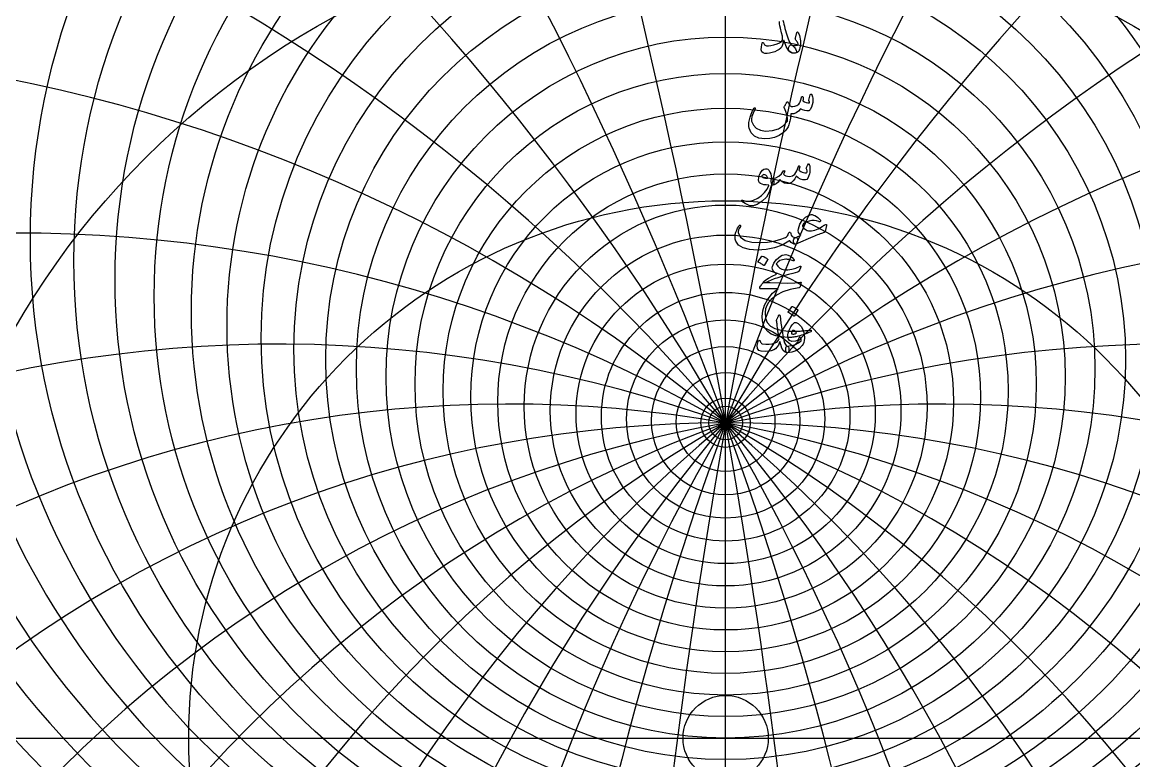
# Model space of a CAD drawing. Header units: millimetres. Extents: x -74 to 74, y -74 to 75.
# Drawn here: x -40.7 to 23.6, y -1.3 to 41.4 of the extents above; entities that cross this region are included whole.
import ezdxf

# ---------------------------------------------------------------- set-up
doc = ezdxf.new("R2010")
doc.units = ezdxf.units.MM
for name, color, linetype in [('CUT_INNER', 6, 'Continuous'), ('CUT_OUTER', 1, 'Continuous'), ('ENGRAVE', 7, 'Continuous'), ('ENGRAVE_FINE', 8, 'Continuous'), ('TEXT', 5, 'Continuous')]:
    doc.layers.add(name, color=color, linetype=linetype)

msp = doc.modelspace()

# ---------------------------------------------------------------- linework, layer by layer
at = {"layer": 'CUT_INNER'}
msp.add_circle((0, 0), 2.465, dxfattribs=at)
at = {"layer": 'CUT_OUTER'}
msp.add_arc((-0.0002, -0.0002), 73.5074, 145.195103, 87.803182, dxfattribs=at)
at = {"layer": 'ENGRAVE'}
for points in [[(0, -72.45), (0, 72.45)], [(-72.45, 0), (72.45, 0)]]:
    msp.add_lwpolyline(points, dxfattribs=at)
for centre, radius in [((0, 0), 72.45), ((0, 25.5268), 33.0382), ((0, 0), 47.425), ((0, 21.8814), 23.1233), ((0, 19.7204), 14.7359), ((0, 0), 31.0439), ((0, 18.5677), 7.182), ((0, 18.2048), 0.966)]:
    msp.add_circle(centre, radius, dxfattribs=at)
for centre, radius, start, end in [((0, 31.6713), 45.7192, 131.894956, 48.105044), ((0, 42.7017), 63.8166, 186.817711, 353.182289), ((0, -52.6708), 70.8756, 48, 132), ((0, -52.6708), 70.8756, 48, 132), ((-13.088, 48.8449), 69.3272, 212.551282, 260.88684)]:
    msp.add_arc(centre, radius, start, end, dxfattribs=at)
at = {"layer": 'ENGRAVE_FINE'}
for centre, radius in [((0, 28.809), 40.1948), ((0, 27.5972), 37.6777), ((0, 26.5079), 35.2976), ((0, 24.642), 30.8856), ((0, 23.8431), 28.8277), ((0, 23.1215), 26.854), ((0, 22.4698), 24.9552), ((0, 21.3508), 21.3508), ((0, 20.8733), 19.6315), ((0, 20.4447), 17.9593), ((0, 20.0615), 16.329), ((0, 19.419), 13.1753), ((0, 19.1548), 11.6434), ((0, 18.9259), 10.1362), ((0, 18.7307), 8.6502), ((0, 18.4359), 5.7284), ((0, 18.3342), 4.2863), ((0, 18.2621), 2.8528), ((0, 18.2191), 1.425)]:
    msp.add_circle(centre, radius, dxfattribs=at)
for centre, radius, start, end in [((0, 30.1603), 42.8678, 104.652903, 75.347097), ((-401.9552, -52.6708), 408.1561, 4.461368, 17.676322), ((-401.9552, -52.6708), 408.1561, 4.461368, 17.676322), ((401.9552, -52.6708), 408.1561, 162.323678, 175.538632), ((401.9552, -52.6708), 408.1561, 162.323678, 175.538632), ((-194.729, -52.6708), 207.2263, 8.977692, 35.48643), ((-194.729, -52.6708), 207.2263, 8.977692, 35.48643), ((194.729, -52.6708), 207.2263, 144.51357, 171.022308), ((194.729, -52.6708), 207.2263, 144.51357, 171.022308), ((-122.7601, -52.6708), 141.7511, 13.606314, 53.548789), ((-122.7601, -52.6708), 141.7511, 13.606314, 53.548789), ((122.7601, -52.6708), 141.7511, 126.451211, 166.393686), ((122.7601, -52.6708), 141.7511, 126.451211, 166.393686), ((0, 33.3666), 48.7759, 147.339419, 32.660581), ((0, 35.276), 52.07, 159.38698, 20.61302), ((-84.4662, -52.6708), 110.2628, 18.409528, 71.93986), ((-84.4662, -52.6708), 110.2628, 18.409528, 71.93986), ((84.4662, -52.6708), 110.2628, 108.06014, 161.590472), ((84.4662, -52.6708), 110.2628, 108.06014, 161.590472), ((0, 37.436), 55.6408, 169.605342, 10.394658), ((0, 39.8923), 59.5363, 178.636426, 1.363574), ((-59.4717, -52.6708), 92.5215, 23.457516, 90.642678), ((-59.4717, -52.6708), 92.5215, 23.457516, 90.642678), ((59.4717, -52.6708), 92.5215, 89.357322, 156.542484), ((59.4717, -52.6708), 92.5215, 89.357322, 156.542484), ((-40.92, -52.6708), 81.84, 28.831877, 104.724148), ((-40.92, -52.6708), 81.84, 28.831877, 104.724148), ((40.92, -52.6708), 81.84, 75.275852, 151.168123), ((40.92, -52.6708), 81.84, 75.275852, 151.168123), ((-25.7966, -52.6708), 75.4242, 34.629994, 115.099318), ((-25.7966, -52.6708), 75.4242, 34.629994, 115.099318), ((25.7966, -52.6708), 75.4242, 64.900682, 145.370006), ((25.7966, -52.6708), 75.4242, 64.900682, 145.370006), ((-12.4973, -52.6708), 71.9689, 40.970494, 124.098899), ((-12.4973, -52.6708), 71.9689, 40.970494, 124.098899), ((12.4973, -52.6708), 71.9689, 55.901101, 139.029506), ((12.4973, -52.6708), 71.9689, 55.901101, 139.029506)]:
    msp.add_arc(centre, radius, start, end, dxfattribs=at)
at = {"layer": 'TEXT'}
msp.add_lwpolyline([(3.3088, 41.4738), (3.3356, 41.3595), (3.3645, 41.2435), (3.3956, 41.1255), (3.4288, 41.0051), (3.4642, 40.8818), (3.5017, 40.7555), (3.5413, 40.6263), (3.6214, 40.3939), (3.6945, 40.2193), (3.7606, 40.1025), (3.8198, 40.0436), (3.8715, 40.0085), (3.9237, 39.959), (3.9764, 39.895), (4.0297, 39.8165), (4.0801, 39.7193), (4.094, 39.6462), (4.0715, 39.5972), (4.0126, 39.5723), (3.8222, 39.5916), (3.6538, 39.718), (3.5073, 39.9515), (3.3828, 40.2921), (3.3801, 40.2977), (3.3763, 40.3018), (3.3715, 40.3042), (3.3656, 40.305), (3.3613, 40.3042), (3.357, 40.3018), (3.3528, 40.2977), (3.3485, 40.2921), (3.3364, 40.237), (3.3217, 40.1786), (3.3043, 40.117), (3.2842, 40.0522), (3.2622, 39.9909), (3.2392, 39.9397), (3.2151, 39.8987), (3.1899, 39.8679), (3.0994, 39.7889), (2.9864, 39.719), (2.8509, 39.6583), (2.6929, 39.6066), (2.5322, 39.5683), (2.393, 39.5519), (2.2752, 39.5576), (2.1788, 39.5852), (2.0963, 39.6542), (2.0588, 39.7758), (2.0663, 39.9499), (2.1188, 40.1764), (2.1239, 40.1839), (2.1306, 40.1893), (2.1389, 40.1925), (2.1488, 40.1936), (2.1605, 40.1922), (2.1702, 40.1882), (2.1777, 40.1815), (2.183, 40.1722), (2.2034, 40.1248), (2.2259, 40.0854), (2.2505, 40.0541), (2.2773, 40.0308), (2.3609, 39.9997), (2.4744, 39.9922), (2.6179, 40.0083), (2.7915, 40.0479), (2.9765, 40.1073), (3.1203, 40.1743), (3.2229, 40.2487), (3.2842, 40.3307), (3.2944, 40.4137), (3.2778, 40.5556), (3.2344, 40.7565), (3.1642, 41.0162), (3.1305, 41.1531), (3.1107, 41.2637), (3.1048, 41.348), (3.1128, 41.4061)], dxfattribs=at)
for points in [[(4.1497, 40.2021), (4.1245, 40.2442), (4.1004, 40.2803), (4.0774, 40.3106), (4.0554, 40.335), (4.0396, 40.3559), (4.0308, 40.38), (4.0289, 40.4073), (4.034, 40.4378), (4.124, 40.7634), (4.1366, 40.7918), (4.1529, 40.7999), (4.173, 40.7875), (4.1968, 40.7549), (4.2327, 40.6855), (4.2633, 40.6017), (4.2884, 40.5034), (4.3082, 40.3907), (4.3198, 40.2825), (4.3243, 40.1764), (4.3219, 40.0725), (4.3125, 39.9708), (4.2973, 39.8821), (4.2772, 39.8047), (4.2523, 39.7386), (4.2225, 39.6837), (4.1859, 39.643), (4.1358, 39.6109), (4.0723, 39.5873), (3.9955, 39.5723), (3.9167, 39.5694), (3.8434, 39.5819), (3.7753, 39.6101), (3.7127, 39.6537), (3.6642, 39.7091), (3.6388, 39.7726), (3.6364, 39.8441), (3.657, 39.9236), (3.6899, 39.9887), (3.7287, 40.0297), (3.7735, 40.0466), (3.8241, 40.0393), (3.9408, 40.0112), (4.0426, 40.0083), (4.1294, 40.0305), (4.2011, 40.0779), (4.2027, 40.0905), (4.1947, 40.1154), (4.177, 40.1526), (4.1497, 40.2021)], [(4.8888, 37.1628), (4.8963, 37.1815), (4.906, 37.1949), (4.9177, 37.2029), (4.9317, 37.2056), (4.9496, 37.2035), (4.9649, 37.197), (4.9775, 37.1863), (4.9874, 37.1713), (5.0117, 37.1178), (5.0291, 37.0514), (5.0396, 36.9721), (5.0431, 36.88), (5.0337, 36.7295), (5.0056, 36.5865), (4.9587, 36.451), (4.8931, 36.323), (4.8706, 36.2922), (4.846, 36.2683), (4.8192, 36.2515), (4.7903, 36.2416), (4.6856, 36.2349), (4.5728, 36.2533), (4.452, 36.297), (4.3232, 36.3658), (4.2148, 36.2172), (4.0865, 36.1184), (3.9384, 36.0694), (3.7705, 36.0702), (3.765, 35.9798), (3.7571, 35.8929), (3.7468, 35.8095), (3.7341, 35.7295), (3.719, 35.6526), (3.7014, 35.578), (3.6815, 35.5058), (3.6591, 35.436), (3.6072, 35.3102), (3.537, 35.194), (3.4486, 35.0874), (3.342, 34.9904), (3.0927, 34.8244), (2.829, 34.7076), (2.5507, 34.6402), (2.258, 34.622), (1.9284, 34.6667), (1.6678, 34.7837), (1.4763, 34.973), (1.354, 35.2347), (1.3374, 35.3289), (1.3347, 35.4403), (1.3459, 35.5689), (1.3711, 35.7145), (1.4115, 35.8742), (1.4686, 36.0402), (1.5422, 36.2126), (1.6325, 36.3915), (1.6397, 36.4028), (1.6485, 36.4108), (1.659, 36.4156), (1.671, 36.4172), (1.6831, 36.4162), (1.6935, 36.413), (1.7024, 36.4076), (1.7096, 36.4001), (1.7144, 36.3891), (1.716, 36.3776), (1.7144, 36.3656), (1.7096, 36.353), (1.595, 36.1149), (1.5211, 35.9191), (1.4879, 35.7657), (1.4954, 35.6546), (1.6035, 35.4095), (1.7739, 35.2315), (2.0063, 35.1203), (2.3009, 35.0761), (2.7127, 35.1024), (3.0614, 35.2068), (3.3469, 35.3894), (3.5691, 35.6503), (3.5683, 35.8222), (3.5402, 36.0038), (3.4848, 36.195), (3.402, 36.3958), (3.3916, 36.4162), (3.386, 36.4344), (3.3852, 36.4504), (3.3892, 36.4644), (3.4122, 36.5122), (3.4342, 36.557), (3.4551, 36.5989), (3.4749, 36.6379), (3.4936, 36.6734), (3.5113, 36.7048), (3.5279, 36.7323), (3.5434, 36.7557), (3.5523, 36.7656), (3.5616, 36.7697), (3.5715, 36.7678), (3.582, 36.76), (3.5873, 36.7541), (3.5948, 36.745), (3.6045, 36.7327), (3.6163, 36.7172), (3.6297, 36.6984), (3.6441, 36.6765), (3.6597, 36.6513), (3.6763, 36.6229), (3.71, 36.5683), (3.7384, 36.5286), (3.7614, 36.504), (3.7791, 36.4944), (3.8905, 36.485), (4.0019, 36.504), (4.1133, 36.5514), (4.2247, 36.6272), (4.2651, 36.6775), (4.305, 36.76), (4.3444, 36.8746), (4.3832, 37.0214), (4.387, 37.0353), (4.3939, 37.0471), (4.4041, 37.0567), (4.4175, 37.0642), (4.4301, 37.069), (4.4421, 37.0706), (4.4537, 37.069), (4.4646, 37.0642), (4.481, 37.0374), (4.4871, 36.9871), (4.4831, 36.9132), (4.4689, 36.8157), (4.5554, 36.7627), (4.6478, 36.7279), (4.7461, 36.7113), (4.8503, 36.7129), (4.8489, 36.7442), (4.8449, 36.7697), (4.8382, 36.7892), (4.8288, 36.8029), (4.8181, 36.8157), (4.8117, 36.8286), (4.8096, 36.8414), (4.8117, 36.8543)], [(2.6244, 31.9022), (2.5239, 31.5495), (2.3555, 31.2541), (2.119, 31.0161), (1.8146, 30.8353), (1.772, 30.8169), (1.7299, 30.8005), (1.6884, 30.7859), (1.6475, 30.7732), (1.6073, 30.7626), (1.5682, 30.7544), (1.5302, 30.7487), (1.4932, 30.7453), (1.4011, 30.7584), (1.279, 30.8064), (1.1269, 30.8891), (0.9448, 31.0067), (0.9252, 31.0235), (0.9137, 31.0399), (0.9102, 31.0557), (0.9148, 31.0709), (0.925, 31.0827), (0.9383, 31.0881), (0.9549, 31.087), (0.9748, 31.0795), (1.1641, 31.0182), (1.3765, 31.0185), (1.6118, 31.0803), (1.8703, 31.2038), (2.0813, 31.347), (2.2559, 31.5155), (2.3941, 31.7091), (2.4958, 31.9279), (2.495, 31.9356), (2.4926, 31.9418), (2.4886, 31.9464), (2.483, 31.9493), (2.3354, 31.9579), (2.2098, 31.975), (2.1062, 32.0007), (2.0245, 32.035), (1.9613, 32.088), (1.9217, 32.1614), (1.9056, 32.2551), (1.9131, 32.3692), (1.9155, 32.3843), (1.9185, 32.3997), (1.9219, 32.4154), (1.926, 32.4313), (1.9305, 32.4478), (1.9356, 32.4651), (1.9412, 32.4832), (1.9474, 32.502), (1.9977, 32.6244), (2.0588, 32.7259), (2.1306, 32.8065), (2.213, 32.8662), (2.2974, 32.8989), (2.3748, 32.8984), (2.4452, 32.8646), (2.5087, 32.7977), (2.5641, 32.7045), (2.6062, 32.5963), (2.6348, 32.4731), (2.6501, 32.3349), (2.6585, 32.3351), (2.6667, 32.3355), (2.6746, 32.3361), (2.6822, 32.3371), (2.6898, 32.338), (2.6977, 32.3387), (2.7059, 32.3391), (2.7143, 32.3392), (2.7433, 32.3331), (2.7658, 32.3146), (2.7818, 32.2838), (2.7915, 32.2407), (2.7955, 32.1933), (2.7947, 32.1453), (2.7891, 32.0969), (2.7786, 32.0479), (2.765, 32.0047), (2.7497, 31.9739), (2.7328, 31.9555), (2.7143, 31.9493), (2.6329, 31.9493), (2.6324, 31.9415), (2.6308, 31.9311), (2.6281, 31.918), (2.6244, 31.9022)], [(4.7881, 33.1704), (4.7975, 33.1769), (4.8085, 33.1747), (4.8211, 33.164), (4.8353, 33.1447), (4.8505, 33.1121), (4.862, 33.0655), (4.8698, 33.0049), (4.8738, 32.9305), (4.8752, 32.8459), (4.8706, 32.7634), (4.8602, 32.6831), (4.8438, 32.6049), (4.7962, 32.4528), (4.7431, 32.3435), (4.6848, 32.2771), (4.621, 32.2535), (4.4703, 32.2624), (4.3307, 32.3017), (4.2025, 32.3716), (4.0854, 32.472), (4.0051, 32.3138), (3.9098, 32.1903), (3.7994, 32.1017), (3.6741, 32.0479), (3.5426, 32.0361), (3.4095, 32.0693), (3.2748, 32.1475), (3.1385, 32.2707), (3.0282, 32.1301), (2.92, 32.0296), (2.814, 31.9694), (2.7101, 31.9493), (2.6892, 31.9611), (2.6694, 31.9964), (2.6506, 32.0554), (2.6329, 32.1378), (2.6265, 32.2192), (2.6372, 32.2792), (2.6651, 32.3178), (2.7101, 32.3349), (2.9077, 32.3796), (3.0807, 32.4667), (3.229, 32.596), (3.3528, 32.7677), (3.3595, 32.7771), (3.3667, 32.7837), (3.3745, 32.7878), (3.3828, 32.7891), (3.3929, 32.788), (3.402, 32.7848), (3.4101, 32.7795), (3.417, 32.772), (3.421, 32.7489), (3.4117, 32.7098), (3.3889, 32.6547), (3.3528, 32.5834), (3.4002, 32.5285), (3.4738, 32.4881), (3.5737, 32.4621), (3.6998, 32.4506), (3.857, 32.4836), (3.9944, 32.5909), (4.112, 32.7728), (4.2097, 33.029), (4.2145, 33.0422), (4.2204, 33.0515), (4.2274, 33.0572), (4.2354, 33.059), (4.2475, 33.058), (4.2579, 33.0548), (4.2667, 33.0494), (4.274, 33.0419), (4.2793, 33.0312), (4.2825, 33.0205), (4.2836, 33.0098), (4.2825, 32.9991), (4.2397, 32.8191), (4.2898, 32.7746), (4.35, 32.7355), (4.4204, 32.7018), (4.5011, 32.6734), (4.5795, 32.6549), (4.6392, 32.6509), (4.6802, 32.6614), (4.7024, 32.6863), (4.7097, 32.7243), (4.7056, 32.7784), (4.6904, 32.8486), (4.6639, 32.9348), (4.6684, 32.9592), (4.6907, 33.0066), (4.7306, 33.077), (4.7881, 33.1704)], [(2.4187, 32.3821), (2.3737, 32.4605), (2.3244, 32.516), (2.2709, 32.5484), (2.213, 32.5577), (2.1785, 32.5486), (2.1477, 32.5342), (2.1206, 32.5143), (2.0973, 32.4892), (2.0899, 32.4758), (2.0888, 32.4613), (2.0941, 32.4458), (2.1059, 32.4292), (2.1501, 32.3904), (2.2141, 32.3638), (2.2979, 32.3497), (2.4016, 32.3478), (2.4123, 32.3499), (2.4187, 32.3564), (2.4208, 32.3671), (2.4187, 32.3821)], [(5.8314, 29.6074), (5.7458, 29.2647), (5.7361, 29.2481), (5.72, 29.2325), (5.6975, 29.2181), (5.6686, 29.2047), (5.6045, 29.1821), (5.5363, 29.157), (5.4642, 29.1296), (5.388, 29.0997), (5.3078, 29.0677), (5.2236, 29.0338), (5.1353, 28.9981), (5.0431, 28.9605), (4.0576, 28.532), (4.0126, 28.5419), (3.9762, 28.5716), (3.9483, 28.6212), (3.929, 28.6905), (3.9258, 28.7642), (3.9462, 28.8266), (3.9901, 28.8777), (4.0576, 28.9176), (4.066, 28.9215), (4.0828, 28.9289), (4.1078, 28.9397), (4.1411, 28.954), (4.1825, 28.9716), (4.2317, 28.9921), (4.2886, 29.0155), (4.3532, 29.0419), (4.2699, 29.1273), (4.2172, 29.2207), (4.195, 29.3222), (4.2033, 29.4318), (4.2857, 29.6923), (4.4261, 29.9127), (4.6242, 30.0929), (4.8802, 30.233), (4.9362, 30.2461), (5.0013, 30.2426), (5.0755, 30.2226), (5.1588, 30.1859), (5.2452, 30.1358), (5.3248, 30.0798), (5.3974, 30.018), (5.463, 29.9502), (5.4814, 29.9253), (5.4897, 29.902), (5.4879, 29.8803), (5.4758, 29.8602), (5.4576, 29.8447), (5.4373, 29.8367), (5.4148, 29.8361), (5.3901, 29.8431), (5.2619, 29.8835), (5.1255, 29.902), (4.9812, 29.8985), (4.8288, 29.8731), (4.6909, 29.8319), (4.5814, 29.7767), (4.5003, 29.7076), (4.4475, 29.6246), (4.4421, 29.5876), (4.4561, 29.5453), (4.4893, 29.4976), (4.5418, 29.4446), (4.6017, 29.3964), (4.6617, 29.3589), (4.7217, 29.3322), (4.7817, 29.3161), (4.9614, 29.3115), (5.1534, 29.3493), (5.3577, 29.4294), (5.5744, 29.5517), (5.5977, 29.5665), (5.6204, 29.5807), (5.6427, 29.5943), (5.6643, 29.6074), (5.6852, 29.6198), (5.705, 29.631), (5.7238, 29.6412), (5.7415, 29.6503), (5.7905, 29.6733), (5.8218, 29.6739), (5.8355, 29.6519), (5.8314, 29.6074)], [(0.7884, 29.6203), (0.8036, 29.6369), (0.8194, 29.6439), (0.8358, 29.6412), (0.8527, 29.6289), (0.8655, 29.6128), (0.8698, 29.5946), (0.8655, 29.5742), (0.8527, 29.5517), (0.7873, 29.4505), (0.7455, 29.3568), (0.7273, 29.2706), (0.7327, 29.1918), (0.8668, 28.9331), (1.1279, 28.7526), (1.516, 28.6504), (2.0309, 28.6263), (2.4131, 28.6544), (2.7797, 28.713), (3.1308, 28.8022), (3.4663, 28.9219), (3.5255, 28.957), (3.5745, 29.0108), (3.6133, 29.0834), (3.642, 29.1747), (3.6516, 29.2007), (3.6677, 29.2186), (3.6902, 29.2285), (3.7191, 29.2304), (3.7397, 29.2216), (3.7544, 29.2036), (3.7633, 29.1766), (3.7662, 29.1404), (3.7863, 29.051), (3.8423, 28.984), (3.9341, 28.9396), (4.0619, 28.9176), (4.1079, 28.9074), (4.139, 28.8812), (4.1551, 28.8389), (4.1561, 28.7805), (4.1406, 28.6718), (4.1197, 28.5941), (4.0935, 28.5475), (4.0619, 28.532), (3.9679, 28.5443), (3.8787, 28.5813), (3.7943, 28.6429), (3.7148, 28.7291), (3.7081, 28.7326), (3.6966, 28.7302), (3.6803, 28.7219), (3.6591, 28.7077), (3.2596, 28.4827), (2.8236, 28.322), (2.3512, 28.2256), (1.8424, 28.1935), (1.3722, 28.2256), (1.0069, 28.322), (0.7466, 28.4827), (0.5913, 28.7077), (0.5559, 28.8333), (0.5442, 28.9615), (0.5559, 29.0925), (0.5913, 29.2261), (0.639, 29.3504), (0.6877, 29.4575), (0.7375, 29.5475), (0.7884, 29.6203)], [(2.0866, 27.8422), (2.092, 27.8475), (2.0995, 27.8507), (2.1091, 27.8518), (2.1209, 27.8507), (2.2042, 27.817), (2.2827, 27.7757), (2.3563, 27.727), (2.4251, 27.6708), (2.4318, 27.6622), (2.4348, 27.6536), (2.434, 27.6451), (2.4294, 27.6365), (2.228, 27.3109), (2.2205, 27.3031), (2.2109, 27.3012), (2.1991, 27.3052), (2.1852, 27.3151), (2.1731, 27.3237), (2.1541, 27.3366), (2.1281, 27.3537), (2.0952, 27.3751), (2.0548, 27.4008), (2.0063, 27.4308), (1.9498, 27.4651), (1.8853, 27.5037), (1.8767, 27.5101), (1.8724, 27.5165), (1.8724, 27.5229), (1.8767, 27.5294)], [(4.3468, 27.2521), (4.3503, 27.2218), (4.3307, 27.1653), (4.2882, 27.0826), (4.2225, 26.9736), (4.2086, 26.9559), (4.1926, 26.9414), (4.1743, 26.9302), (4.154, 26.9221), (3.8798, 26.8466), (3.6355, 26.7786), (3.4213, 26.7181), (3.2371, 26.6651), (3.0828, 26.6198), (2.9586, 26.5826), (2.8643, 26.5534), (2.8, 26.5322), (2.2816, 26.3009), (2.2452, 26.2982), (2.2173, 26.303), (2.198, 26.3153), (2.1873, 26.3351), (2.1871, 26.3424), (2.1905, 26.3512), (2.1978, 26.3617), (2.2088, 26.3737), (2.3143, 26.4728), (2.4723, 26.5772), (2.6827, 26.687), (2.9457, 26.8022), (2.8742, 26.8632), (2.814, 26.9221), (2.765, 26.9789), (2.7272, 27.0336), (2.7039, 27.0933), (2.6983, 27.1653), (2.7103, 27.2497), (2.7401, 27.3463), (2.7883, 27.447), (2.8557, 27.5477), (2.9425, 27.6484), (3.0485, 27.7491), (3.164, 27.8361), (3.2746, 27.8958), (3.3803, 27.9282), (3.4813, 27.9333), (3.6181, 27.9058), (3.7416, 27.8487), (3.8517, 27.7622), (3.9483, 27.6463), (3.9569, 27.6318), (3.9612, 27.6184), (3.9612, 27.6061), (3.9569, 27.5948), (3.9475, 27.5844), (3.9365, 27.5788), (3.924, 27.578), (3.9098, 27.582), (3.8467, 27.6021), (3.786, 27.6195), (3.7278, 27.6342), (3.672, 27.6463), (3.6188, 27.6554), (3.5686, 27.6613), (3.5213, 27.6639), (3.477, 27.6634), (3.2925, 27.6417), (3.1375, 27.5895), (3.0119, 27.5067), (2.9157, 27.3935), (3.018, 27.2588), (3.1321, 27.1589), (3.258, 27.0938), (3.3956, 27.0635), (3.6005, 27.0614), (3.8209, 27.0935), (4.0568, 27.1599), (4.3082, 27.2606), (4.3187, 27.2633), (4.3286, 27.2628), (4.338, 27.259), (4.3468, 27.2521)], [(2.5687, 26.3137), (3.1184, 26.2944), (3.5938, 26.2923), (3.9947, 26.3073), (4.3211, 26.3394), (4.3311, 26.3406), (4.3398, 26.34), (4.3472, 26.3374), (4.3532, 26.333), (4.3577, 26.327), (4.3602, 26.3196), (4.3609, 26.3109), (4.3597, 26.3009), (4.3512, 26.2618), (4.3431, 26.2259), (4.3352, 26.1932), (4.3275, 26.1638), (4.3202, 26.1375), (4.3131, 26.1145), (4.3062, 26.0947), (4.2997, 26.0781), (4.2857, 26.0516), (4.2697, 26.032), (4.2515, 26.0194), (4.2311, 26.0138), (3.7362, 25.9241), (3.3056, 25.7835), (2.9393, 25.592), (2.6372, 25.3497), (2.4846, 25.1753), (2.3737, 24.9908), (2.3046, 24.7961), (2.2773, 24.5913), (2.3035, 24.2697), (2.408, 24.0075), (2.5906, 23.8048), (2.8515, 23.6615), (2.9867, 23.6181), (3.1353, 23.5822), (3.2973, 23.5539), (3.4727, 23.533), (3.6613, 23.5193), (3.8626, 23.5126), (4.0769, 23.5129), (4.304, 23.5201), (4.3847, 23.5247), (4.4641, 23.5298), (4.5422, 23.5354), (4.6189, 23.5415), (4.6937, 23.5482), (4.7662, 23.5555), (4.8362, 23.5632), (4.9038, 23.5715), (4.9244, 23.5726), (4.9392, 23.5672), (4.948, 23.5555), (4.9509, 23.5373), (4.9493, 23.5161), (4.9445, 23.4998), (4.9365, 23.4882), (4.9252, 23.4816), (4.8042, 23.4304), (4.6896, 23.3841), (4.5814, 23.3426), (4.4796, 23.3059), (4.3846, 23.2737), (4.2965, 23.2459), (4.2153, 23.2223), (4.1411, 23.203), (4.0714, 23.1889), (4.0035, 23.1763), (3.9375, 23.1653), (3.8733, 23.1559), (3.8108, 23.1487), (3.7496, 23.1441), (3.6898, 23.1423), (3.6313, 23.1431), (3.2317, 23.1741), (2.8986, 23.2416), (2.6319, 23.3455), (2.4316, 23.4858), (2.2845, 23.6612), (2.182, 23.8661), (2.1239, 24.1004), (2.1102, 24.3642), (2.1522, 24.6914), (2.2527, 25.009), (2.4115, 25.317), (2.6286, 25.6153), (2.7135, 25.7056), (2.8097, 25.7921), (2.9171, 25.8748), (3.0357, 25.9538), (1.9988, 25.9624), (1.9739, 25.9731), (1.9635, 25.9924), (1.9675, 26.0202), (1.9859, 26.0566), (2.0208, 26.1097), (2.0524, 26.1573), (2.0807, 26.1996), (2.1059, 26.2366), (2.1279, 26.2679), (2.1466, 26.2934), (2.1622, 26.3129), (2.1745, 26.3266), (2.2023, 26.329), (2.2773, 26.3277), (2.3994, 26.3226), (2.5687, 26.3137)], [(3.5649, 22.6517), (3.5959, 22.6367), (3.6206, 22.6132), (3.6388, 22.581), (3.6505, 22.5403), (3.6583, 22.49), (3.6602, 22.4418), (3.6562, 22.3957), (3.6463, 22.3518), (3.6315, 22.3143), (3.6131, 22.2875), (3.5908, 22.2715), (3.5649, 22.2661), (3.4366, 22.3017), (3.3303, 22.3914), (3.2459, 22.5353), (3.1835, 22.7332), (3.1755, 22.7673), (3.1685, 22.7969), (3.1626, 22.8219), (3.1578, 22.8424), (3.1541, 22.8583), (3.1514, 22.8697), (3.1498, 22.8766), (3.1492, 22.8788), (3.1428, 22.8914), (3.1364, 22.8949), (3.13, 22.8893), (3.1235, 22.8745), (3.0507, 22.7101), (2.9693, 22.581), (2.8793, 22.4873), (2.7808, 22.4289), (2.6378, 22.384), (2.4701, 22.3561), (2.2778, 22.3454), (2.0609, 22.3518), (1.9161, 22.3965), (1.8371, 22.505), (1.8239, 22.6772), (1.8767, 22.9131), (1.8887, 22.9415), (1.9035, 22.9624), (1.9209, 22.9758), (1.941, 22.9817), (1.9608, 22.9798), (1.9774, 22.9699), (1.9908, 22.9519), (2.0009, 22.926), (2.0226, 22.8705), (2.0491, 22.8285), (2.0805, 22.7998), (2.1166, 22.7846), (2.3193, 22.7535), (2.5119, 22.7503), (2.6943, 22.7749), (2.8664, 22.8274), (2.9412, 22.8665), (3.0025, 22.9195), (3.0504, 22.9865), (3.085, 23.0674), (3.0828, 23.1057), (3.0721, 23.1948), (3.0528, 23.3349), (3.025, 23.5258), (3.0108, 23.628), (2.9982, 23.7202), (2.9872, 23.8026), (2.9779, 23.875), (2.9698, 23.937), (2.9629, 23.988), (2.957, 24.0281), (2.9521, 24.0571), (2.9481, 24.1016), (2.9489, 24.1407), (2.9546, 24.1744), (2.965, 24.2028), (2.9816, 24.238), (2.9971, 24.2708), (3.0116, 24.3012), (3.025, 24.3292), (3.037, 24.3548), (3.0475, 24.3779), (3.0563, 24.3987), (3.0635, 24.417), (3.071, 24.4318), (3.0807, 24.4417), (3.0925, 24.4468), (3.1064, 24.447), (3.1217, 24.4411), (3.1332, 24.432), (3.1409, 24.4197), (3.145, 24.4042), (3.1711, 24.185), (3.198, 23.9773), (3.2257, 23.7812), (3.2542, 23.5965), (3.2833, 23.4234), (3.3126, 23.2618), (3.3422, 23.1117), (3.372, 22.9731), (3.4082, 22.8437), (3.4524, 22.7471), (3.5046, 22.6831), (3.5649, 22.6517)], [(3.8305, 24.9226), (3.8359, 24.928), (3.8434, 24.9312), (3.853, 24.9323), (3.8648, 24.9312), (3.9481, 24.8974), (4.0265, 24.8562), (4.1002, 24.8075), (4.169, 24.7512), (4.1757, 24.7427), (4.1786, 24.7341), (4.1778, 24.7255), (4.1733, 24.717), (3.9719, 24.3913), (3.9644, 24.3836), (3.9548, 24.3817), (3.943, 24.3857), (3.929, 24.3956), (3.917, 24.4042), (3.898, 24.417), (3.872, 24.4342), (3.8391, 24.4556), (3.7986, 24.4813), (3.7502, 24.5113), (3.6937, 24.5456), (3.6291, 24.5841), (3.6206, 24.5906), (3.6163, 24.597), (3.6163, 24.6034), (3.6206, 24.6098)], [(4.0576, 24.0186), (4.087, 24.0143), (4.1197, 24.0014), (4.1556, 23.98), (4.1947, 23.95), (4.3621, 23.7717), (4.4786, 23.5708), (4.5442, 23.3475), (4.5589, 23.1016), (4.5458, 22.9736), (4.5193, 22.8595), (4.4794, 22.7594), (4.4261, 22.6732), (4.2533, 22.4951), (4.0522, 22.3679), (3.8227, 22.2916), (3.5649, 22.2661), (3.5389, 22.2723), (3.5166, 22.2908), (3.4982, 22.3216), (3.4834, 22.3647), (3.478, 22.3885), (3.4743, 22.4129), (3.4726, 22.4378), (3.4727, 22.4632), (3.4742, 22.4884), (3.4765, 22.5125), (3.4796, 22.5355), (3.4834, 22.5575), (3.495, 22.5955), (3.5124, 22.6239), (3.5357, 22.6426), (3.5649, 22.6517), (3.816, 22.6855), (4.034, 22.7481), (4.2188, 22.8397), (4.3704, 22.9602), (4.3631, 23.0205), (4.3543, 23.0684), (4.3439, 23.104), (4.3318, 23.1273), (4.3173, 23.1474), (4.304, 23.1605), (4.2916, 23.1667), (4.2804, 23.1659), (4.2726, 23.1632), (4.2665, 23.1595), (4.2619, 23.1547), (4.259, 23.1488), (4.2177, 23.0641), (4.1668, 22.9988), (4.1063, 22.9527), (4.0362, 22.926), (3.8324, 22.9102), (3.6923, 22.9656), (3.616, 23.0923), (3.6034, 23.2902), (3.6206, 23.4037), (3.6548, 23.5215), (3.7062, 23.6436), (3.7748, 23.77), (3.8471, 23.8788), (3.9183, 23.9564), (3.9885, 24.003), (4.0576, 24.0186)], [(3.9162, 23.5558), (3.8736, 23.5438), (3.8401, 23.5119), (3.8158, 23.4602), (3.8005, 23.3887), (3.8008, 23.3775), (3.8016, 23.3694), (3.8029, 23.3646), (3.8048, 23.363), (3.8479, 23.3526), (3.8916, 23.3469), (3.9357, 23.3461), (3.9805, 23.3501), (4.0198, 23.3584), (4.0522, 23.3705), (4.0777, 23.3863), (4.0962, 23.4058), (4.0479, 23.4747), (4.0019, 23.5226), (3.958, 23.5497), (3.9162, 23.5558)]]:
    msp.add_lwpolyline(points, close=True, dxfattribs=at)

doc.saveas('drawing.dxf')
